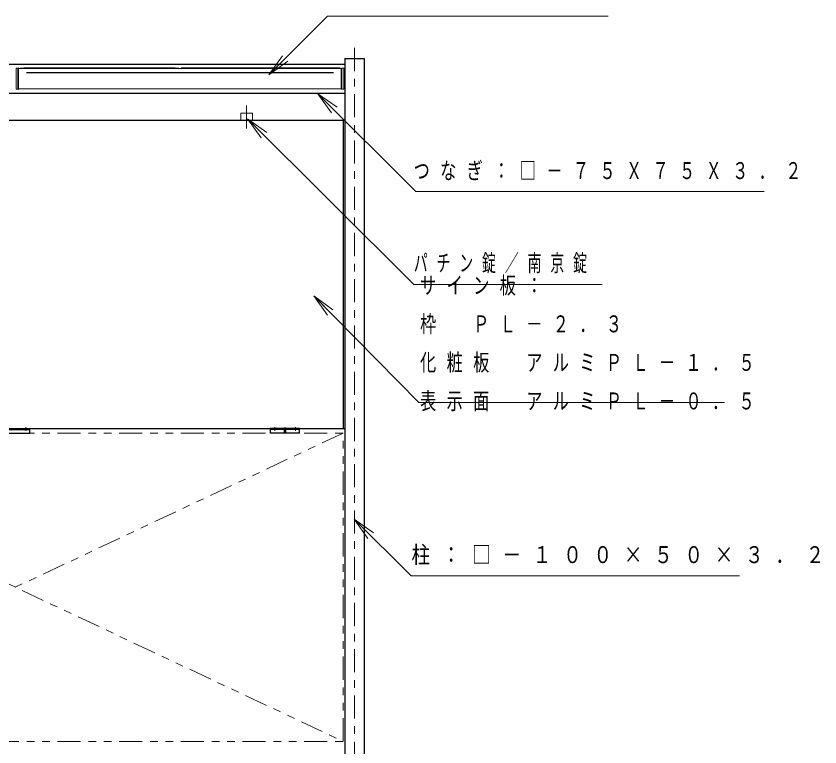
# Model space of a CAD drawing. Units: millimetres on the paper, scale 1:20. Extents: x -365 to 0, y -79 to 257.
# Drawn here: x -263.8 to -159.5, y 95.5 to 190.3 of the extents above; entities that cross this region are included whole.
import ezdxf

# ---------------------------------------------------------------- set-up
doc = ezdxf.new("R2010")
doc.units = ezdxf.units.MM
doc.linetypes.add('USER2', pattern=[6, 3, -1, 1, -1])
doc.linetypes.add('USER3', pattern=[8, 3, -1, 1, -1, 1, -1])
doc.layers.add('1_20', color=4, linetype='Continuous', lineweight=25)
doc.styles.add('ＭＳ ゴシック', font='')
doc.styles.get('ＭＳ ゴシック').set_extended_font_data('MS Gothic')

msp = doc.modelspace()

# ---------------------------------------------------------------- linework, layer by layer
at = {"layer": '1_20', "color": 7, "linetype": 'USER2', "lineweight": 13}
for p, q in [((-219.914, 186.153), (-219.914, 80.092)), ((-233.914, 175.691), (-233.914, 179.169)), ((-262.564, 136.489), (-262.564, 136.939)), ((-230.264, 136.489), (-230.264, 136.939)), ((-228.914, 136.489), (-228.914, 136.939)), ((-227.564, 136.489), (-227.564, 136.939))]:
    msp.add_line(p, q, dxfattribs=at)
at = {"layer": '1_20', "color": 7, "lineweight": 13}
for p, q in [((-231.03, 182.662), (-229.262, 185.137)), ((-231.03, 182.662), (-228.909, 184.783)), ((-263.789, 180.789), (-263.789, 183.539)), ((-263.538, 183.539), (-263.789, 183.539)), ((-263.289, 183.539), (-262.789, 183.589)), ((-263.289, 183.539), (-263.289, 183.489)), ((-243.189, 183.589), (-262.789, 183.589)), ((-242.689, 183.539), (-243.189, 183.589)), ((-242.689, 183.539), (-242.689, 183.489)), ((-242.389, 183.539), (-241.889, 183.589)), ((-242.389, 183.539), (-242.389, 183.489)), ((-241.889, 183.589), (-222.289, 183.589)), ((-228.555, 184.43), (-231.03, 182.662)), ((-221.789, 183.539), (-222.289, 183.589)), ((-221.789, 183.539), (-221.789, 183.489)), ((-221.539, 183.539), (-221.289, 183.539)), ((-221.289, 180.789), (-221.289, 183.539)), ((-263.488, 183.489), (-263.488, 180.839)), ((-263.488, 183.489), (-263.488, 180.839)), ((-221.589, 183.489), (-263.488, 183.489)), ((-221.589, 183.489), (-221.589, 180.839)), ((-263.539, 180.789), (-263.789, 180.789)), ((-221.589, 180.839), (-263.488, 180.839)), ((-221.539, 180.789), (-221.289, 180.789)), ((-224.656, 180.217), (-222.535, 178.096)), ((-224.656, 180.217), (-222.182, 178.45)), ((-222.889, 177.743), (-224.656, 180.217)), ((-233.164, 177.689), (-234.664, 177.689)), ((-234.664, 177.689), (-234.664, 176.789)), ((-233.164, 177.689), (-233.164, 176.789)), ((-233.783, 176.964), (-231.658, 174.846)), ((-233.783, 176.964), (-231.305, 175.2)), ((-232.011, 174.492), (-233.783, 176.964)), ((-225.182, 153.973), (-223.077, 151.835)), ((-225.182, 153.973), (-222.72, 152.186)), ((-223.433, 151.484), (-225.182, 153.973)), ((-219.938, 125.008), (-217.817, 122.886)), ((-219.938, 125.008), (-217.464, 123.24)), ((-218.171, 122.533), (-219.938, 125.008))]:
    msp.add_line(p, q, dxfattribs=at)
at = {"layer": '1_20', "color": 7}
for p, q in [((-221.164, 184.789), (-221.164, 81.789)), ((-221.164, 184.789), (-218.664, 184.789)), ((-218.664, 184.789), (-218.664, 81.789)), ((-306.664, 184.039), (-221.164, 184.039)), ((-306.664, 180.289), (-221.164, 180.289)), ((-306.664, 176.789), (-221.164, 176.789)), ((-221.389, 176.789), (-221.389, 136.789)), ((-306.664, 136.789), (-221.164, 136.789)), ((-265.789, 136.789), (-262.039, 136.789)), ((-265.789, 136.639), (-262.039, 136.639)), ((-262.039, 136.189), (-262.039, 136.789)), ((-230.789, 136.189), (-230.789, 136.789)), ((-227.039, 136.789), (-230.789, 136.789)), ((-227.039, 136.639), (-230.789, 136.639)), ((-228.989, 136.189), (-228.989, 136.639)), ((-228.839, 136.189), (-228.839, 136.639)), ((-227.039, 136.189), (-227.039, 136.789)), ((-265.789, 136.189), (-262.039, 136.189)), ((-227.039, 136.189), (-230.789, 136.189))]:
    msp.add_line(p, q, dxfattribs=at)
at = {"layer": '1_20'}
for p, q in [((-263.489, 183.539), (-263.539, 183.539)), ((-263.539, 180.789), (-263.539, 183.539)), ((-263.489, 180.789), (-263.489, 183.539)), ((-263.289, 183.539), (-242.689, 183.539)), ((-221.789, 183.539), (-242.389, 183.539)), ((-221.589, 183.539), (-221.539, 183.539)), ((-221.589, 180.789), (-221.589, 183.539)), ((-221.539, 180.789), (-221.539, 183.539)), ((-222.637, 182.919), (-262.441, 182.919)), ((-263.539, 180.789), (-263.489, 180.789)), ((-221.539, 180.789), (-221.589, 180.789))]:
    msp.add_line(p, q, dxfattribs=at)
at = {"layer": '1_20', "color": 7, "linetype": 'USER3', "lineweight": 13}
for p, q in [((-306.439, 136.189), (-221.389, 136.189)), ((-306.439, 136.189), (-221.389, 96.189)), ((-221.389, 136.189), (-306.439, 96.189)), ((-221.389, 96.189), (-221.389, 136.189)), ((-306.439, 96.189), (-221.389, 96.189))]:
    msp.add_line(p, q, dxfattribs=at)
at = {"layer": '1_20', "color": 7, "lineweight": 13}
for points in [[(-231.03, 182.662), (-223.409, 190.283), (-186.994, 190.283)], [(-224.656, 180.217), (-211.949, 167.51), (-166.751, 167.51)], [(-233.783, 176.964), (-212.231, 155.484), (-187.793, 155.484)], [(-225.182, 153.973), (-211.553, 140.137), (-171.932, 140.137)], [(-219.938, 125.008), (-212.581, 117.65), (-169.96, 117.65)]]:
    msp.add_lwpolyline(points, dxfattribs=at)

# ---------------------------------------------------------------- texts
at = {"layer": '1_20', "color": 7, "char_height": 2.199, "attachment_point": 4, "style": 'ＭＳ ゴシック'}
for s, insert in [('\\T1.64;\\W0.7;つなぎ：□－７５Ｘ７５Ｘ３．２', (-212.241, 170.16)), ('\\T1.64;\\W0.6;パチン錠／南京錠', (-212.219, 158.134)), ('\\T1.64;\\W0.7;サイン板：', (-211.411, 155.237)), ('\\T1.64;\\W0.7;枠\u3000ＰＬ－２．３', (-211.411, 150.237)), ('\\T1.64;\\W0.7;化粧板\u3000アルミＰＬ－１．５', (-211.411, 145.237)), ('\\T1.64;\\W0.7;表示面\u3000アルミＰＬ－０．５', (-211.411, 140.237)), ('\\T1.64;\\W0.8;柱：□－１００×５０×３．２', (-212.514, 120.3))]:
    msp.add_mtext(s, dxfattribs=dict(at, insert=insert))

doc.saveas('drawing.dxf')
